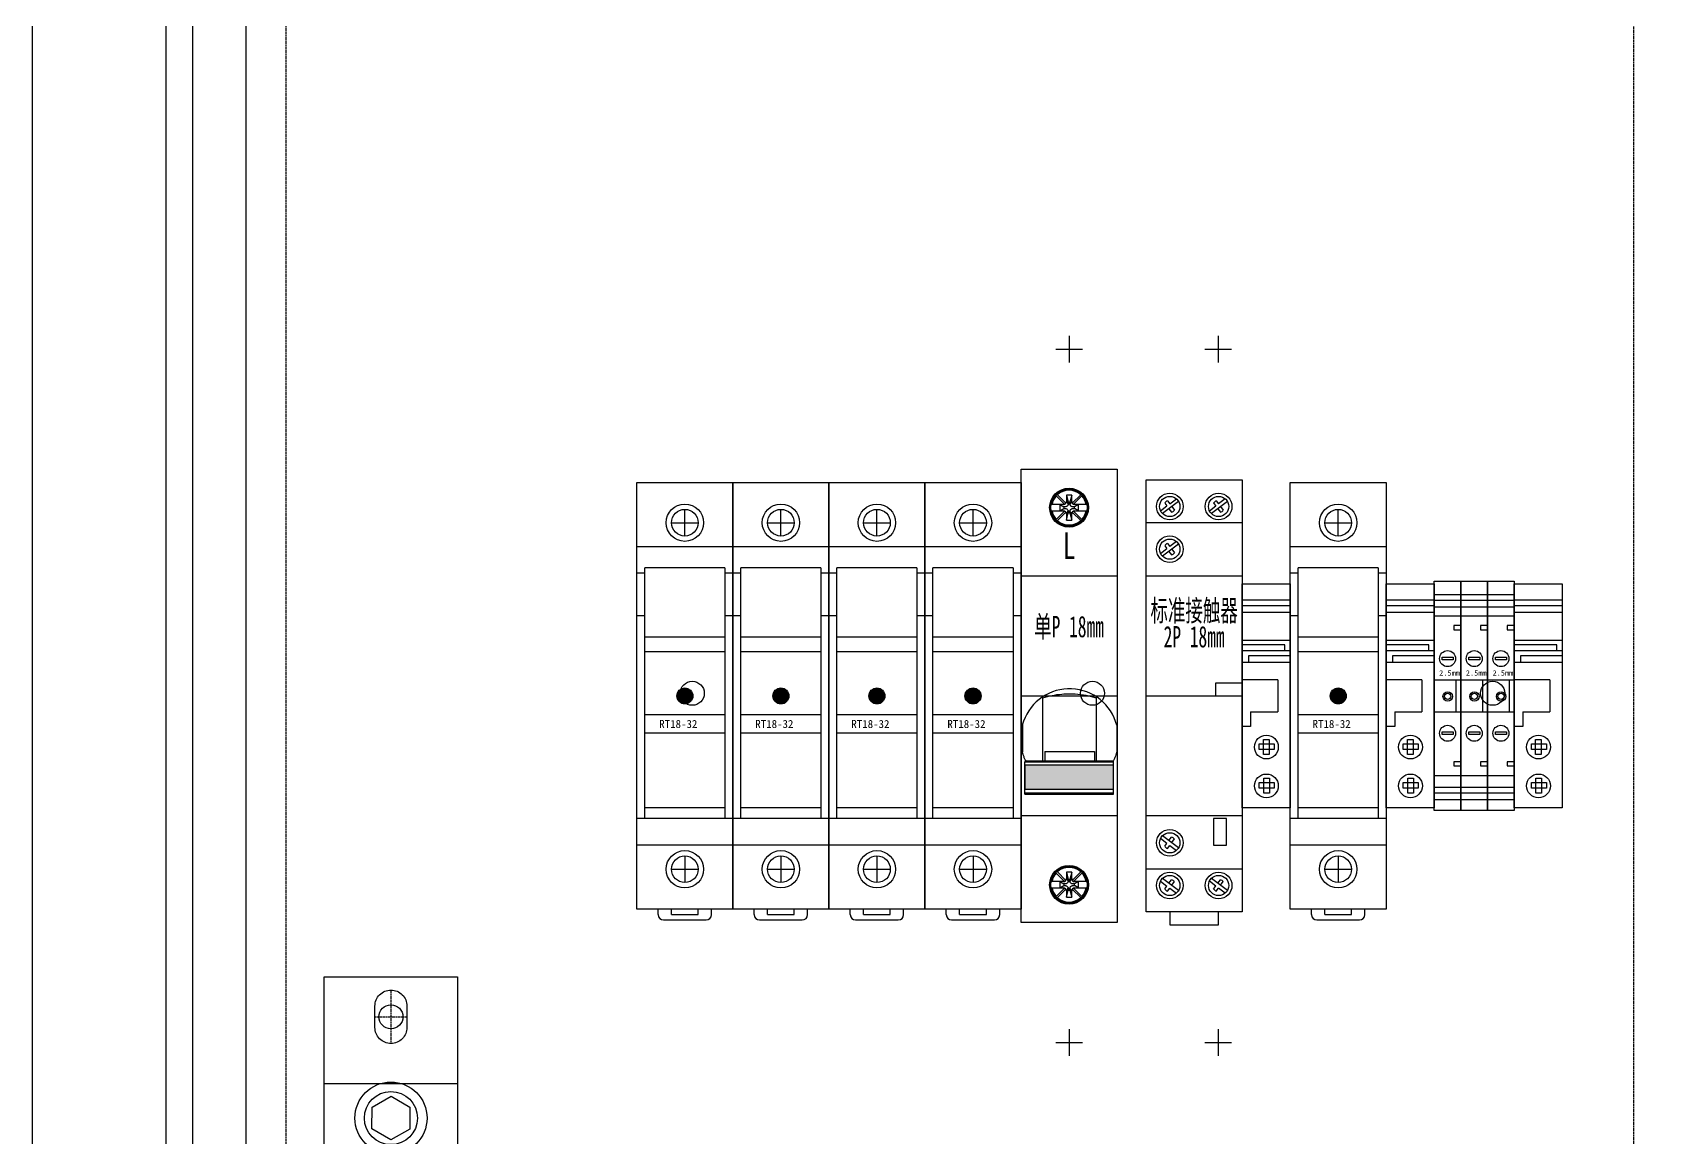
# Model space of a CAD drawing. Extents: x 1006605 to 1007205, y 80594 to 81594.
# Drawn here: x 1006604.8 to 1006910.4, y 80840.8 to 81047.9 of the extents above; entities that cross this region are included whole.
import ezdxf
from ezdxf.enums import TextEntityAlignment as Align

# ---------------------------------------------------------------- set-up
doc = ezdxf.new("R2010")
doc.units = 0
doc.header["$MEASUREMENT"] = 0
doc.linetypes.add('DASH', pattern=[0.35, 0.25, -0.1])
doc.linetypes.add('LYJS-XX', pattern=[0.35, 0.25, -0.1])
for name, color, linetype in [('LY-JS-BJ', 7, 'Continuous'), ('LY-JS-YQJ', 7, 'Continuous'), ('LY-SJ-YQJ', 7, 'Continuous')]:
    doc.layers.add(name, color=color, linetype=linetype)
doc.layers.add('LY-二次控制图', color=7, linetype='Continuous', lineweight=18)
doc.styles.add('-宋体', font='', dxfattribs={"width": 0.8})
doc.styles.add('LY-SJ-元器件', font='', dxfattribs={"width": 0.6, "height": 4})
doc.styles.get('-宋体').set_extended_font_data('SimSun')
doc.styles.get('LY-SJ-元器件').set_extended_font_data('SimSun')

# ---------------------------------------------------------------- blocks, each defined once
blk = doc.blocks.new('A$C7F2E4CF4')
at = {"layer": 'LY-JS-YQJ', "color": 1, "linetype": 'DASH'}
for p, q in [((0, 5), (0, -5)), ((-3, 0), (3, 0))]:
    blk.add_line(p, q, dxfattribs=at)
at = {"layer": 'LY-JS-YQJ', "color": 0, "linetype": 'ByBlock'}
blk.add_lwpolyline([(0, 5), (0, 5, -0.414214), (3, 2), (3, -2, -0.414214), (0, -5), (0, -5, -0.414214), (-3, -2), (-3, 2, -0.414214)], format="xyb", close=True, dxfattribs=at)
blk = doc.blocks.new('15位地排2021')
at = {"layer": 'LY-JS-YQJ', "color": 1, "linetype": 'ByBlock'}
for p, q in [((4.95, 15.76), (4.95, 11.28)), ((2.87, 11.28), (7.03, 11.28)), ((3.41, 9.93), (6.43, 9.93)), ((4.14, 8.58), (5.65, 8.58))]:
    blk.add_line(p, q, dxfattribs=at)
at = {"layer": 'LY-JS-YQJ', "color": 2, "linetype": 'ByBlock'}
blk.add_lwpolyline([(25, 160), (25, 0), (0, 0), (0, 160)], close=True, dxfattribs=at)
for points in [[(0, 140), (25, 140)], [(25, 20), (0, 20)]]:
    blk.add_lwpolyline(points, dxfattribs=at)
at = {"layer": 'LY-JS-YQJ', "color": 3}
for points in [[(12.49, 129.41), (8.94, 131.47), (8.96, 135.57), (12.51, 137.6), (16.06, 135.54), (16.04, 131.44)], [(18.99, 118.88), (16.29, 120.45), (16.3, 123.57), (19.01, 125.12), (21.71, 123.55), (21.7, 120.43)], [(5.99, 111.88), (3.29, 113.45), (3.3, 116.57), (6.01, 118.12), (8.71, 116.55), (8.7, 113.43)], [(18.99, 104.88), (16.29, 106.45), (16.3, 109.57), (19.01, 111.12), (21.71, 109.55), (21.7, 106.43)], [(5.99, 97.88), (3.29, 99.45), (3.3, 102.57), (6.01, 104.12), (8.71, 102.55), (8.7, 99.43)], [(18.99, 90.88), (16.29, 92.45), (16.3, 95.57), (19.01, 97.12), (21.71, 95.55), (21.7, 92.43)], [(5.99, 83.88), (3.29, 85.45), (3.3, 88.57), (6.01, 90.12), (8.71, 88.55), (8.7, 85.43)], [(18.99, 76.88), (16.29, 78.45), (16.3, 81.57), (19.01, 83.12), (21.71, 81.55), (21.7, 78.43)], [(5.99, 69.88), (3.29, 71.45), (3.3, 74.57), (6.01, 76.12), (8.71, 74.55), (8.7, 71.43)], [(18.99, 62.88), (16.29, 64.45), (16.3, 67.57), (19.01, 69.12), (21.71, 67.55), (21.7, 64.43)], [(5.99, 55.88), (3.29, 57.45), (3.3, 60.57), (6.01, 62.12), (8.71, 60.55), (8.7, 57.43)], [(18.99, 48.88), (16.29, 50.45), (16.3, 53.57), (19.01, 55.12), (21.71, 53.55), (21.7, 50.43)], [(5.99, 41.88), (3.29, 43.45), (3.3, 46.57), (6.01, 48.12), (8.71, 46.55), (8.7, 43.43)], [(18.99, 34.88), (16.29, 36.45), (16.3, 39.57), (19.01, 41.12), (21.71, 39.55), (21.7, 36.43)], [(12.49, 30.59), (8.94, 28.53), (8.96, 24.43), (12.51, 22.4), (16.06, 24.46), (16.04, 28.56)]]:
    blk.add_lwpolyline(points, close=True, dxfattribs=at)
for centre, radius in [((12.5, 133.51), 6.76), ((12.5, 133.51), 4.97), ((19, 122), 5.14), ((19, 122), 3.78), ((6, 115), 5.14), ((6, 115), 3.78), ((19, 108), 5.14), ((19, 108), 3.78), ((6, 101), 5.14), ((6, 101), 3.78), ((19, 94), 5.14), ((19, 94), 3.78), ((6, 87), 5.14), ((6, 87), 3.78), ((19, 80), 5.14), ((19, 80), 3.78), ((6, 73), 5.14), ((6, 73), 3.78), ((19, 66), 5.14), ((19, 66), 3.78), ((6, 59), 5.14), ((6, 59), 3.78), ((19, 52), 5.14), ((19, 52), 3.78), ((6, 45), 5.14), ((6, 45), 3.78), ((19, 38), 5.14), ((19, 38), 3.78), ((12.5, 26.49), 6.76), ((12.5, 26.49), 4.97)]:
    blk.add_circle(centre, radius, dxfattribs=at)
at = {"layer": 'LY-JS-YQJ', "color": 0}
for p in [(12.5, 152.5), (12.5, 7.5)]:
    blk.add_blockref('A$C7F2E4CF4', p, dxfattribs=at)
at = {"layer": 'LY-JS-YQJ', "color": 4, "style": '-宋体', "width": 0.8}
blk.add_text('15', height=8, dxfattribs=at).set_placement((15.47, 10.63))
blk = doc.blocks.new('A$C43400BFF')
at = {"layer": 'LY-JS-BJ', "color": 1}
blk.add_lwpolyline([(-237, 460), (237, 460), (260, 437), (260, -437), (237, -460), (-237, -460), (-260, -437), (-260, 437)], close=True, dxfattribs=at)
blk = doc.blocks.new('RT18保险 正视图')
at = {"layer": 'LY-JS-YQJ'}
blk.add_hatch(color=1, dxfattribs=at).paths.add_polyline_path([(1.5, -40, 1), (-1.5, -40, 1)])
for p, q in [((-9, -80), (-9, 0)), ((-9, 0), (9, 0)), ((9, 0), (9, -80)), ((0, -10.01), (0, -5.01)), ((-2.5, -7.51), (2.5, -7.51)), ((9, -12.01), (-9, -12.01)), ((-7.5, -17), (-9, -17)), ((7.5, -16), (-7.5, -16)), ((-7.5, -63), (-7.5, -16)), ((7.5, -16), (7.5, -63)), ((9, -17), (7.5, -17)), ((-7.5, -25), (-9, -25)), ((9, -25), (7.5, -25)), ((7.5, -29), (-7.5, -29)), ((7.5, -31.75), (-7.5, -31.75)), ((-7.5, -43.5), (7.5, -43.5)), ((-7.5, -46.9), (7.5, -46.9)), ((7.5, -61), (-7.5, -61)), ((9, -63), (-9, -63)), ((9, -67.99), (-9, -67.99)), ((0, -69.99), (0, -74.99)), ((-2.5, -72.49), (2.5, -72.49)), ((9, -80), (-9, -80)), ((-5, -81), (-5, -80)), ((-4, -82), (4, -82)), ((-2.5, -81), (-2.5, -80)), ((-2.5, -81), (2.5, -81)), ((2.5, -81), (2.5, -80)), ((5, -81), (5, -80))]:
    blk.add_line(p, q, dxfattribs=at)
for centre, radius in [((0, -7.51), 3.5), ((0, -7.51), 2.5), ((0, -72.49), 3.5), ((0, -72.49), 2.5)]:
    blk.add_circle(centre, radius, dxfattribs=at)
at = {"layer": 'LY-JS-YQJ', "color": 1}
blk.add_circle((0, -40), 1.5, dxfattribs=at)
at = {"layer": 'LY-JS-YQJ'}
for centre, start, end in [((-4, -81), 180, 270), ((4, -81), 270, 0)]:
    blk.add_arc(centre, 1, start, end, dxfattribs=at)
at = {"layer": 'LY-JS-YQJ', "insert": (-4.8, -44.5), "char_height": 1.5, "width": 12.3, "attachment_point": 1}
blk.add_mtext('RT18-32', dxfattribs=at)
blk = doc.blocks.new('RT18-32X-6A')
at = {"layer": 'LY-JS-YQJ'}
blk.add_blockref('RT18保险 正视图', (9, 80), dxfattribs=at)
blk = doc.blocks.new('微端1P-18mm-2022.1')
h = blk.add_hatch(color=0)
h.dxf.hatch_style = 1
h.paths.add_polyline_path([(17.3, -17.47), (17.3, -12.97), (0.7, -12.97), (0.7, -17.47)])
at = {"color": 1}
for p, q in [((9, 67.5), (9, 62.5)), ((6.5, 65), (11.5, 65)), ((0, 0), (18, 0)), ((9, -62.5), (9, -67.5)), ((6.5, -65), (11.5, -65))]:
    blk.add_line(p, q, dxfattribs=at)
at = {"color": 0}
for p, q in [((0, -42.5), (0, 42.5)), ((0, 42.5), (18, 42.5)), ((18, 42.5), (18, -42.5)), ((0, 22.5), (18, 22.5)), ((18, -22.5), (0, -22.5)), ((18, -42.5), (0, -42.5))]:
    blk.add_line(p, q, dxfattribs=at)
at = {"color": 0, "linetype": 'Continuous', "lineweight": 25}
for p, q in [((6.7, 37.82), (6.49, 37.61)), ((6.49, 37.61), (6.6, 37.5)), ((6.6, 37.5), (8.15, 35.95)), ((6.81, 37.71), (6.7, 37.82)), ((8.39, 36.13), (6.81, 37.71)), ((8.5, 37.66), (8.85, 36.31)), ((8.5, 37.66), (8.5, 36.46)), ((9.5, 37.66), (8.5, 37.66)), ((9.5, 37.66), (9.15, 36.31)), ((9.5, 36.46), (9.5, 37.66)), ((11.19, 37.71), (9.61, 36.13)), ((9.85, 35.95), (11.4, 37.5)), ((11.3, 37.82), (11.19, 37.71)), ((11.51, 37.61), (11.3, 37.82)), ((11.4, 37.5), (11.51, 37.61)), ((5.58, 34.71), (7.95, 34.71)), ((7.95, 35.91), (5.59, 35.91)), ((8.15, 34.67), (6.6, 33.12)), ((6.81, 32.91), (8.39, 34.49)), ((7.25, 35.91), (7.25, 34.71)), ((7.25, 35.91), (8, 35.46)), ((7.25, 34.71), (8, 35.16)), ((8, 35.46), (8, 35.16)), ((8.25, 35.46), (8, 35.46)), ((8, 35.16), (8.25, 35.16)), ((8.5, 36.46), (8.85, 35.96)), ((8.5, 34.16), (8.85, 34.65)), ((8.5, 32.96), (8.85, 34.31)), ((8.5, 34.16), (8.5, 32.96)), ((9.15, 36.31), (8.85, 36.31)), ((8.85, 36.31), (8.85, 35.96)), ((8.85, 34.65), (8.85, 34.31)), ((8.85, 34.31), (9.15, 34.31)), ((9.5, 36.46), (9.15, 35.96)), ((9.15, 35.96), (9.15, 36.31)), ((9.15, 34.31), (9.15, 34.66)), ((9.5, 34.16), (9.15, 34.66)), ((9.15, 34.31), (9.5, 32.96)), ((9.5, 32.96), (9.5, 34.16)), ((9.61, 34.49), (11.19, 32.91)), ((10, 35.46), (9.75, 35.46)), ((9.75, 35.16), (10, 35.16)), ((11.4, 33.12), (9.85, 34.67)), ((10.75, 35.91), (10, 35.46)), ((10, 35.16), (10, 35.46)), ((10.75, 34.71), (10, 35.16)), ((12.42, 35.91), (10.05, 35.91)), ((10.05, 34.71), (12.41, 34.71)), ((10.75, 34.71), (10.75, 35.91)), ((6.6, 33.12), (6.49, 33.01)), ((6.49, 33.01), (6.7, 32.8)), ((6.7, 32.8), (6.81, 32.91)), ((8.5, 32.96), (9.5, 32.96)), ((9, 31.81), (9, 32.06)), ((11.19, 32.91), (11.3, 32.8)), ((11.3, 32.8), (11.51, 33.01)), ((11.51, 33.01), (11.4, 33.12)), ((4.1, -12.22), (4.1, -0.35)), ((14.1, -0.35), (14.1, -12.22)), ((0.25, -5.47), (0.25, -10.49)), ((17.95, -5.47), (17.95, -10.49)), ((0.7, -12.22), (0.7, -12.44)), ((17.3, -12.22), (0.7, -12.22)), ((4.45, -10.38), (13.75, -10.38)), ((4.45, -10.38), (4.45, -12.22)), ((13.75, -10.38), (13.75, -12.22)), ((17.3, -12.44), (17.3, -12.22)), ((17.3, -12.44), (0.7, -12.44)), ((0.7, -18.44), (0.7, -12.44)), ((17.3, -12.97), (0.7, -12.97)), ((0.7, -12.97), (0.7, -17.47)), ((17.3, -18.44), (17.3, -12.44)), ((17.3, -17.47), (17.3, -12.97)), ((0.7, -17.47), (17.3, -17.47)), ((0.7, -18.13), (17.3, -18.13)), ((0.7, -18.44), (17.3, -18.44)), ((6.7, -32.89), (6.49, -33.1)), ((6.49, -33.1), (6.6, -33.21)), ((6.6, -33.21), (8.15, -34.76)), ((6.81, -33), (6.7, -32.89)), ((8.39, -34.58), (6.81, -33)), ((8.5, -33.05), (8.85, -34.4)), ((8.5, -33.05), (8.5, -34.25)), ((9.5, -33.05), (8.5, -33.05)), ((9.5, -33.05), (9.15, -34.4)), ((9.5, -34.25), (9.5, -33.05)), ((11.19, -33), (9.61, -34.58)), ((9.85, -34.76), (11.4, -33.21)), ((11.3, -32.89), (11.19, -33)), ((11.51, -33.1), (11.3, -32.89)), ((11.4, -33.21), (11.51, -33.1)), ((5.58, -36), (7.95, -36)), ((7.95, -34.8), (5.59, -34.8)), ((8.15, -36.04), (6.6, -37.59)), ((6.81, -37.8), (8.39, -36.22)), ((7.25, -34.8), (7.25, -36)), ((7.25, -34.8), (8, -35.25)), ((7.25, -36), (8, -35.55)), ((8, -35.25), (8, -35.55)), ((8.25, -35.25), (8, -35.25)), ((8, -35.55), (8.25, -35.55)), ((8.5, -34.25), (8.85, -34.75)), ((8.5, -36.55), (8.85, -36.05)), ((8.5, -37.75), (8.85, -36.4)), ((8.5, -36.55), (8.5, -37.75)), ((9.15, -34.4), (8.85, -34.4)), ((8.85, -34.4), (8.85, -34.75)), ((8.85, -36.05), (8.85, -36.4)), ((8.85, -36.4), (9.15, -36.4)), ((9.5, -34.25), (9.15, -34.75)), ((9.15, -34.75), (9.15, -34.4)), ((9.15, -36.4), (9.15, -36.05)), ((9.5, -36.55), (9.15, -36.05)), ((9.15, -36.4), (9.5, -37.75)), ((9.5, -37.75), (9.5, -36.55)), ((9.61, -36.22), (11.19, -37.8)), ((10, -35.25), (9.75, -35.25)), ((9.75, -35.55), (10, -35.55)), ((11.4, -37.59), (9.85, -36.04)), ((10.75, -34.8), (10, -35.25)), ((10, -35.55), (10, -35.25)), ((10.75, -36), (10, -35.55)), ((12.42, -34.8), (10.05, -34.8)), ((10.05, -36), (12.41, -36)), ((10.75, -36), (10.75, -34.8)), ((6.6, -37.59), (6.49, -37.7)), ((6.49, -37.7), (6.7, -37.91)), ((6.7, -37.91), (6.81, -37.8)), ((8.5, -37.75), (9.5, -37.75)), ((9, -38.9), (9, -38.65)), ((11.19, -37.8), (11.3, -37.91)), ((11.3, -37.91), (11.51, -37.7)), ((11.51, -37.7), (11.4, -37.59))]:
    blk.add_line(p, q, dxfattribs=at)
for points in [[(8.85, 35.96, -0.008657), (8.83, 35.88, -0.023793), (8.8, 35.81, -0.091571), (8.7, 35.65, -0.078411), (8.54, 35.53, -0.073505), (8.41, 35.48, -0.017685), (8.36, 35.47, -0.010456), (8.3, 35.46, -0.005778), (8.25, 35.46)], [(8.25, 35.16, -0.00869), (8.33, 35.15, -0.023887), (8.41, 35.14, -0.086312), (8.57, 35.07, -0.089889), (8.74, 34.92, -0.067544), (8.8, 34.81, -0.017754), (8.82, 34.76, -0.010496), (8.84, 34.71, -0.005799), (8.85, 34.65)], [(9.75, 35.46, -0.008656), (9.67, 35.47, -0.023792), (9.59, 35.48, -0.085963), (9.43, 35.54, -0.089526), (9.26, 35.69, -0.067272), (9.2, 35.81, -0.017683), (9.18, 35.86, -0.010455), (9.16, 35.91, -0.005777), (9.15, 35.96)], [(9.15, 34.66, -0.008657), (9.17, 34.74, -0.023793), (9.2, 34.81, -0.091571), (9.3, 34.96, -0.078412), (9.46, 35.09, -0.073501), (9.59, 35.14, -0.017684), (9.64, 35.15, -0.010456), (9.7, 35.15, -0.005777), (9.75, 35.16)], [(17.95, -5.47, 0.325898), (9.48, 1.36, 0.327549), (0.48, -4.75, 0.019903), (0.25, -5.47)], [(4.1, -0.35, -0.057791), (7.63, 0.35, -0.021426), (9.1, 0.42)], [(9.1, 0.42, -0.062866), (13.22, -0.09, -0.011925), (13.81, -0.26, -0.00278), (14.1, -0.35)], [(0.95, -12.22, -0.004985), (0.8, -11.97, -0.030991), (0.56, -11.44, -0.01067), (0.46, -11.16, -0.005787), (0.39, -10.94, -0.003458), (0.32, -10.72, -0.001919), (0.25, -10.49)], [(17.95, -10.49, -0.002854), (17.85, -10.83, -0.004585), (17.78, -11.05, -0.019111), (17.6, -11.55, -0.037551), (17.32, -12.12, -0.002555), (17.26, -12.22)], [(8.85, -34.75, -0.008657), (8.83, -34.83, -0.023793), (8.8, -34.9, -0.091571), (8.7, -35.05, -0.078411), (8.54, -35.18, -0.073505), (8.41, -35.23, -0.017685), (8.36, -35.24, -0.010456), (8.3, -35.24, -0.005778), (8.25, -35.25)], [(8.25, -35.55, -0.00869), (8.33, -35.56, -0.023887), (8.41, -35.57, -0.086312), (8.57, -35.63, -0.089889), (8.74, -35.79, -0.067544), (8.8, -35.9, -0.017754), (8.82, -35.95, -0.010496), (8.84, -36, -0.005799), (8.85, -36.05)], [(9.75, -35.25, -0.008656), (9.67, -35.24, -0.023792), (9.59, -35.23, -0.085963), (9.43, -35.16, -0.089526), (9.26, -35.01, -0.067272), (9.2, -34.9, -0.017683), (9.18, -34.85, -0.010455), (9.16, -34.8, -0.005777), (9.15, -34.75)], [(9.15, -36.05, -0.008657), (9.17, -35.97, -0.023793), (9.2, -35.9, -0.091571), (9.3, -35.74, -0.078412), (9.46, -35.62, -0.073501), (9.59, -35.57, -0.017684), (9.64, -35.56, -0.010456), (9.7, -35.55, -0.005777), (9.75, -35.55)]]:
    blk.add_lwpolyline(points, format="xyb", dxfattribs=at)
at = {"color": 0}
for centre, radius in [((9, 35.31), 3.64), ((9, 35.31), 3.39), ((9, -35.4), 3.64), ((9, -35.4), 3.39)]:
    blk.add_circle(centre, radius, dxfattribs=at)
at = {"color": 0, "linetype": 'Continuous', "lineweight": 25}
for centre in [(9, 35.31), (9, -35.4)]:
    blk.add_circle(centre, 3.5, dxfattribs=at)
for centre, radius, start, end in [((9, 35.31), 3.25, 137.6454, 169.3613), ((9, 35.31), 3.25, 47.6454, 132.3546), ((9, 35.31), 3.25, 10.6387, 42.3546), ((9, 35.31), 3.25, 190.6387, 222.3546), ((7.95, 36.46), 0.552, 270, 360), ((7.95, 34.16), 0.552, 0, 90), ((10.05, 36.46), 0.552, 180, 270), ((10.05, 34.16), 0.552, 90, 180), ((9, 35.31), 3.25, 317.6454, 349.3613), ((9, 35.31), 3.25, 227.6454, 312.3546), ((9, -35.4), 3.25, 137.6454, 169.3613), ((9, -35.4), 3.25, 47.6454, 132.3546), ((9, -35.4), 3.25, 10.6387, 42.3546), ((9, -35.4), 3.25, 190.6387, 222.3546), ((7.95, -34.25), 0.552, 270, 360), ((7.95, -36.55), 0.552, 0, 90), ((10.05, -34.25), 0.552, 180, 270), ((10.05, -36.55), 0.552, 90, 180), ((9, -35.4), 3.25, 317.6454, 349.3613), ((9, -35.4), 3.25, 227.6454, 312.3546)]:
    blk.add_arc(centre, radius, start, end, dxfattribs=at)
at = {"color": 0, "style": 'LY-SJ-元器件', "width": 0.7}
blk.add_text('L', height=5, dxfattribs=at).set_placement((9, 28.16), align=Align.MIDDLE)
at = {"color": 1, "style": 'LY-SJ-元器件', "width": 0.6}
blk.add_text('单P 18mm', height=4, dxfattribs=at).set_placement((9, 13.08), align=Align.MIDDLE)
blk = doc.blocks.new('标准接触器-2P-18mm-2022.1')
at = {"color": 1}
for p, q in [((13.5, 67.5), (13.5, 62.5)), ((11, 65), (16, 65)), ((0, 0), (18, 0)), ((13.5, -62.5), (13.5, -67.5)), ((11, -65), (16, -65))]:
    blk.add_line(p, q, dxfattribs=at)
at = {"color": 0}
for p, q in [((0, 40.5), (18, 40.5)), ((0, -40.5), (0, 40.5)), ((18, 40.5), (18, -40.5)), ((0, 32.5), (18, 32.5)), ((0, 22.5), (18, 22.5)), ((18, 2.42), (12.99, 2.42)), ((12.99, 2.42), (12.99, 0)), ((18, -22.5), (0, -22.5)), ((12.66, -22.98), (12.66, -27.99)), ((15.08, -22.98), (12.66, -22.98)), ((15.08, -27.99), (15.08, -22.98)), ((12.66, -27.99), (15.08, -27.99)), ((18, -32.5), (0, -32.5)), ((18, -40.5), (0, -40.5)), ((4.5, -43), (4.5, -40.5)), ((13.5, -40.5), (13.5, -43)), ((13.5, -43), (4.5, -43))]:
    blk.add_line(p, q, dxfattribs=at)
at = {"layer": 'LY-SJ-YQJ', "color": 0}
for p, q in [((4.42, 36.01), (5.69, 36.96)), ((14.84, 36.96), (13.58, 36.01)), ((2.71, 34.73), (3.91, 35.63)), ((6.09, 36.46), (3.07, 34.2)), ((3.49, 36.18), (3.91, 35.63)), ((3.99, 36.59), (4.42, 36.01)), ((4.29, 35.12), (4.79, 34.45)), ((4.8, 35.5), (5.31, 34.81)), ((11.86, 34.73), (13.06, 35.63)), ((15.25, 36.46), (12.23, 34.2)), ((12.65, 36.18), (13.06, 35.63)), ((13.14, 36.59), (13.58, 36.01)), ((13.45, 35.12), (13.95, 34.45)), ((13.96, 35.5), (14.47, 34.81)), ((2.71, 26.73), (3.91, 27.63)), ((6.09, 28.46), (3.07, 26.2)), ((3.49, 28.18), (3.91, 27.63)), ((3.99, 28.59), (4.42, 28.01)), ((5.69, 28.96), (4.42, 28.01)), ((4.29, 27.12), (4.79, 26.45)), ((4.8, 27.5), (5.31, 26.81)), ((3.91, -27.63), (2.71, -26.73)), ((6.09, -28.46), (3.07, -26.2)), ((4.29, -27.12), (4.79, -26.45)), ((4.8, -27.5), (5.31, -26.81)), ((3.49, -28.18), (3.91, -27.63)), ((3.99, -28.59), (4.42, -28.01)), ((4.42, -28.01), (5.69, -28.96)), ((2.71, -34.73), (3.91, -35.63)), ((6.09, -36.46), (3.07, -34.2)), ((3.49, -36.18), (3.91, -35.63)), ((3.99, -36.59), (4.42, -36.01)), ((4.29, -35.12), (4.79, -34.45)), ((4.42, -36.01), (5.69, -36.96)), ((4.8, -35.5), (5.31, -34.81)), ((13.06, -35.63), (11.86, -34.73)), ((15.25, -36.46), (12.23, -34.2)), ((12.65, -36.18), (13.06, -35.63)), ((13.14, -36.59), (13.58, -36.01)), ((13.45, -35.12), (13.95, -34.45)), ((14.84, -36.96), (13.58, -36.01)), ((13.96, -35.5), (14.47, -34.81))]:
    blk.add_line(p, q, dxfattribs=at)
for centre, radius in [((4.43, 35.53), 2.5), ((4.43, 35.53), 1.9), ((13.59, 35.53), 2.5), ((13.59, 35.53), 1.9), ((4.43, 27.53), 2.5), ((4.43, 27.53), 1.9), ((4.43, -27.53), 2.5), ((4.43, -27.53), 1.9), ((4.43, -35.53), 2.5), ((13.59, -35.53), 2.5), ((4.43, -35.53), 1.9), ((13.59, -35.53), 1.9)]:
    blk.add_circle(centre, radius, dxfattribs=at)
for centre, start, end in [((4.43, 35.53), 112.8591, 145.3768), ((4.43, 35.53), 288.3216, 320.8392), ((13.59, 35.53), 112.8591, 145.3768), ((13.59, 35.53), 288.3216, 320.8392), ((4.43, 27.53), 112.8591, 145.3768), ((4.43, 27.53), 288.3216, 320.8392), ((4.43, -27.53), 39.1608, 71.6784), ((4.43, -27.53), 214.6232, 247.1409), ((4.43, -35.53), 214.6232, 247.1409), ((4.43, -35.53), 39.1608, 71.6784), ((13.59, -35.53), 214.6232, 247.1409), ((13.59, -35.53), 39.1608, 71.6784)]:
    blk.add_arc(centre, 1.14, start, end, dxfattribs=at)
at = {"color": 1, "style": 'LY-SJ-元器件', "width": 0.6}
for s, p in [('标准接触器', (9, 16.09)), ('2P 18mm', (9, 11.09))]:
    blk.add_text(s, height=4, dxfattribs=at).set_placement(p, align=Align.MIDDLE)
blk = doc.blocks.new('端子堵头')
at = {"layer": 'LY-JS-YQJ'}
for p, q in [((0, 39.03), (9, 39.03)), ((0, 37.96), (9, 37.96)), ((0, 36.73), (9, 36.73)), ((0, 35), (0, 24)), ((9, 35), (9, 24)), ((9, 34.58), (9, 33.47)), ((0, 31.48), (9, 31.48)), ((7.97, 30.59), (0, 30.59)), ((7.97, 29.53), (7.97, 30.59)), ((0, 29.53), (9, 29.53)), ((1.25, 27.32), (1.25, 28.56)), ((1.25, 28.56), (9, 28.56)), ((0, 27.32), (9, 27.32)), ((6.66, 24), (0, 24)), ((6.66, 24), (6.66, 18)), ((1.59, 18), (1.59, 15.27)), ((1.59, 18), (6.66, 18)), ((1.59, 15.27), (0, 15.27))]:
    blk.add_line(p, q, dxfattribs=at)
for points in [[(0, 42), (9, 42), (9, 0), (0, 0)], [(5.06, 12.84), (5.06, 10.03), (3.99, 10.03), (3.99, 12.84)], [(3.2, 12.05), (6.01, 12.05), (6.01, 10.99), (3.2, 10.99)], [(3.2, 4.76), (6.01, 4.76), (6.01, 3.69), (3.2, 3.69)], [(5.13, 5.6), (5.13, 2.79), (4.06, 2.79), (4.06, 5.6)]]:
    blk.add_lwpolyline(points, close=True, dxfattribs=at)
for centre in [(4.54, 11.43), (4.54, 4.14)]:
    blk.add_circle(centre, 2.23, dxfattribs=at)
blk = doc.blocks.new('A$C51D46E35')
at = {"layer": 'LY-二次控制图', "lineweight": -3}
for name, p in [('RT18-32X-6A', (9, -40)), ('端子堵头', (0, -21)), ('端子堵头', (27, -21))]:
    blk.add_blockref(name, p, dxfattribs=at)
blk = doc.blocks.new('A$C63FD753C')
at = {"layer": 'LY-JS-YQJ'}
for p, q in [((9, 19.03), (14, 19.03)), ((14, 19.03), (19, 19.03)), ((9, 17.96), (14, 17.96)), ((9, 16.73), (14, 16.73)), ((14, 17.96), (19, 17.96)), ((14, 16.73), (19, 16.73)), ((14, 13.21), (12.66, 13.21)), ((12.66, 13.21), (12.66, 12.43)), ((12.66, 12.43), (14, 12.43)), ((19, 13.21), (17.66, 13.21)), ((17.66, 13.21), (17.66, 12.43)), ((17.66, 12.43), (19, 12.43)), ((9, 3), (14, 3)), ((13.07, 3), (13.07, -3)), ((14, 3), (19, 3)), ((18.07, 3), (18.07, -3)), ((9, -3), (14, -3)), ((14, -3), (19, -3)), ((14, -12.33), (12.66, -12.33)), ((12.66, -12.33), (12.66, -13.11)), ((12.66, -13.11), (14, -13.11)), ((19, -12.33), (17.66, -12.33)), ((17.66, -12.33), (17.66, -13.11)), ((17.66, -13.11), (19, -13.11)), ((9, -17.12), (14, -17.12)), ((9, -18.19), (14, -18.19)), ((14, -17.12), (19, -17.12)), ((14, -18.19), (19, -18.19)), ((9, -19.42), (14, -19.42)), ((14, -19.42), (19, -19.42))]:
    blk.add_line(p, q, dxfattribs=at)
at = {"layer": 'LY-JS-YQJ', "color": 30, "true_color": 0xf8991e}
for p, q in [((19, 19.03), (24, 19.03)), ((19, 17.96), (24, 17.96)), ((19, 16.73), (24, 16.73)), ((19, 12.43), (19, 11.32)), ((24, 13.21), (22.66, 13.21)), ((22.66, 13.21), (22.66, 12.43)), ((22.66, 12.43), (24, 12.43)), ((24, 12.43), (24, 11.32)), ((19, 3), (24, 3)), ((23.07, 3), (23.07, -3)), ((19, -3), (24, -3)), ((24, -12.33), (22.66, -12.33)), ((22.66, -12.33), (22.66, -13.11)), ((22.66, -13.11), (24, -13.11)), ((19, -17.12), (24, -17.12)), ((19, -18.19), (24, -18.19)), ((19, -19.42), (24, -19.42))]:
    blk.add_line(p, q, dxfattribs=at)
at = {"layer": 'LY-JS-YQJ'}
for points in [[(9, 21.5), (14, 21.5), (14, -21.5), (9, -21.5)], [(14, 21.5), (19, 21.5), (19, -21.5), (14, -21.5)], [(9, 15), (14, 15), (14, -15), (9, -15)], [(14, 15), (19, 15), (19, -15), (14, -15)], [(10.47, 7.3), (12.53, 7.3), (12.53, 6.79), (10.47, 6.79)], [(15.47, 7.3), (17.53, 7.3), (17.53, 6.79), (15.47, 6.79)], [(10.47, -6.71), (12.53, -6.71), (12.53, -7.23), (10.47, -7.23)], [(15.47, -6.71), (17.53, -6.71), (17.53, -7.23), (15.47, -7.23)]]:
    blk.add_lwpolyline(points, close=True, dxfattribs=at)
at = {"layer": 'LY-JS-YQJ', "color": 30, "true_color": 0xf8991e}
for points in [[(19, 21.5), (24, 21.5), (24, -21.5), (19, -21.5)], [(19, 15), (24, 15), (24, -15), (19, -15)], [(20.47, 7.3), (22.53, 7.3), (22.53, 6.79), (20.47, 6.79)], [(20.47, -6.71), (22.53, -6.71), (22.53, -7.23), (20.47, -7.23)]]:
    blk.add_lwpolyline(points, close=True, dxfattribs=at)
at = {"layer": 'LY-JS-YQJ'}
for centre, radius in [((11.5, 7), 1.5), ((16.5, 7), 1.5), ((11.52, -0.08), 0.879), ((11.52, -0.08), 0.879), ((11.52, -0.08), 0.59), ((16.52, -0.08), 0.879), ((16.52, -0.08), 0.879), ((16.52, -0.08), 0.59), ((11.5, -7), 1.5), ((16.5, -7), 1.5)]:
    blk.add_circle(centre, radius, dxfattribs=at)
at = {"layer": 'LY-JS-YQJ', "color": 30, "true_color": 0xf8991e}
for centre, radius in [((21.5, 7), 1.5), ((21.52, -0.08), 0.879), ((21.52, -0.08), 0.879), ((21.52, -0.08), 0.59), ((21.5, -7), 1.5)]:
    blk.add_circle(centre, radius, dxfattribs=at)
at = {"layer": 'LY-JS-YQJ', "lineweight": -3}
for p in [(0, -21), (24, -21)]:
    blk.add_blockref('端子堵头', p, dxfattribs=at)
at = {"layer": 'LY-JS-YQJ', "char_height": 1, "width": 2.5692, "attachment_point": 1}
for insert in [(9.91, 4.81), (14.91, 4.81)]:
    blk.add_mtext('2.5mm', dxfattribs=dict(at, insert=insert))
at = {"layer": 'LY-JS-YQJ', "color": 30, "true_color": 0xf8991e, "insert": (19.91, 4.81), "char_height": 1, "width": 2.5692, "attachment_point": 1}
blk.add_mtext('2.5mm', dxfattribs=at)

msp = doc.modelspace()

# ---------------------------------------------------------------- linework, layer by layer
at = {"color": 6}
for centre in [(1006728.42, 80924.04), (1006803.42, 80924.04), (1006878.42, 80924.04), (1006671.95, 80863.39)]:
    msp.add_circle(centre, 2.25, dxfattribs=at)
at = {"layer": 'LY-JS-BJ', "color": 4, "linetype": 'LYJS-XX', "lineweight": -3}
msp.add_line((1006904.8, 81594.39), (1006904.8, 80594.39), dxfattribs=at)
at = {"layer": 'LY-JS-BJ', "color": 0, "lineweight": -3, "ltscale": 2}
for points in [[(1006604.8, 81594.39), (1007204.8, 81594.39), (1007204.8, 80594.39), (1006604.8, 80594.39)], [(1006629.8, 81569.39), (1007179.8, 81569.39), (1007179.8, 80619.39), (1006629.8, 80619.39)], [(1006634.8, 81564.39), (1007174.8, 81564.39), (1007174.8, 80624.39), (1006634.8, 80624.39)]]:
    msp.add_lwpolyline(points, close=True, dxfattribs=at)
at = {"layer": 'LY-JS-BJ', "color": 4, "linetype": 'LYJS-XX', "lineweight": -3}
msp.add_lwpolyline([(1006652.3, 81546.89), (1007157.3, 81546.89), (1007157.3, 80641.89), (1006652.3, 80641.89)], close=True, dxfattribs=at)

# ---------------------------------------------------------------- block references
at = {"color": 2}
for name, p in [('微端1P-18mm-2022.1', (1006790.03, 80923.54)), ('标准接触器-2P-18mm-2022.1', (1006813.47, 80923.54))]:
    msp.add_blockref(name, p, dxfattribs=at)
msp.add_blockref('15位地排2021', (1006659.45, 80710.89))
at = {"layer": 'LY-JS-BJ', "color": 0, "lineweight": -3}
msp.add_blockref('A$C43400BFF', (1006904.8, 81094.39), dxfattribs=at)
at = {"layer": 'LY-二次控制图', "lineweight": -3}
for p in [(1006718.03, 80883.54), (1006736.03, 80883.54), (1006754.03, 80883.54), (1006772.03, 80883.54)]:
    msp.add_blockref('RT18-32X-6A', p, dxfattribs=at)
at = {"layer": 'LY-二次控制图', "color": 0, "lineweight": -3}
for name, p in [('A$C51D46E35', (1006831.47, 80923.54)), ('A$C63FD753C', (1006858.47, 80923.54))]:
    msp.add_blockref(name, p, dxfattribs=at)

doc.saveas('drawing.dxf')
